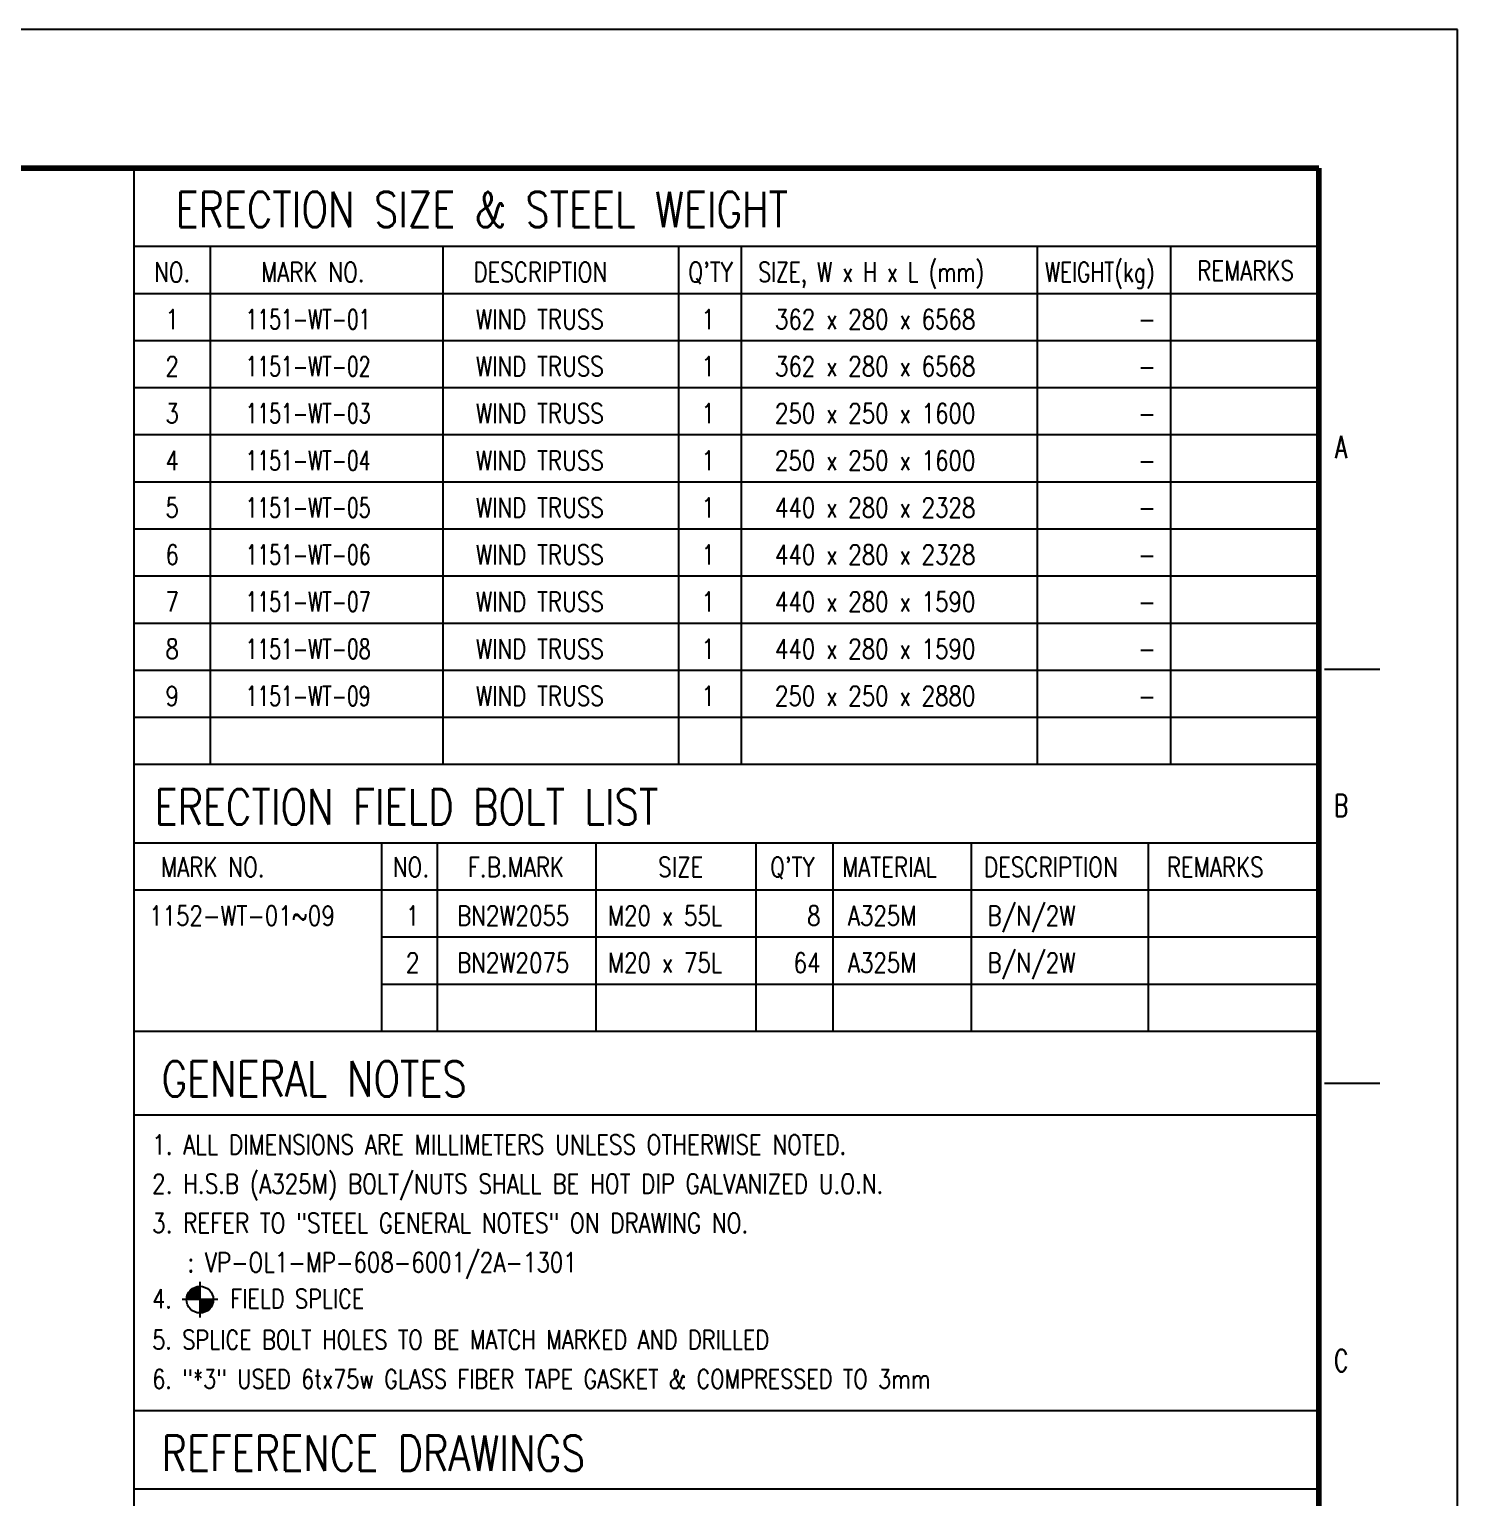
# Model space of a CAD drawing. Header units: millimetres. Extents: x 0 to 134087, y -49114 to 20834.
# Drawn here: x 54366 to 60737, y 14272 to 20820 of the extents above; entities that cross this region are included whole.
import ezdxf
from ezdxf.enums import TextEntityAlignment as Align

# ---------------------------------------------------------------- set-up
doc = ezdxf.new("R2010")
doc.units = ezdxf.units.MM
doc.header["$LTSCALE"] = 35
for name, color, linetype in [('CON-C', 4, 'Continuous'), ('CON-G', 3, 'Continuous'), ('CON-W', 7, 'Continuous'), ('CON-Y', 2, 'Continuous'), ('TXT-C', 4, 'Continuous'), ('TXT-G', 3, 'Continuous'), ('TXT-Y', 2, 'Continuous')]:
    doc.layers.add(name, color=color, linetype=linetype)
doc.styles.add('ROMANS', font='ROMANS.shx', dxfattribs={"width": 0.8})
doc.styles.add('SIMPLEX', font='simplex.shx', dxfattribs={"width": 0.8})

# ---------------------------------------------------------------- blocks, each defined once
blk = doc.blocks.new('A$C35816DBB')
at = {"layer": 'CON-G'}
h = blk.add_hatch(color=256, dxfattribs=at)
edge = h.paths.add_edge_path()
edge.add_arc((0, 0), 1.75, 90, 180)
edge.add_line((-1.75, 0), (0, 0))
edge.add_line((0, 0), (0, 1.75))
h = blk.add_hatch(color=256, dxfattribs=at)
edge = h.paths.add_edge_path()
edge.add_line((0, 0), (0, -1.75))
edge.add_arc((0, 0), 1.75, 270, 360)
edge.add_line((1.75, 0), (0, 0))
at = {"layer": 'CON-W'}
for p, q in [((0, 2.33), (0, -2.33)), ((2.33, 0), (-2.33, 0))]:
    blk.add_line(p, q, dxfattribs=at)
blk.add_circle((0, 0), 1.75, dxfattribs=at)
at = {"layer": 'CON-Y', "style": 'SIMPLEX', "width": 0.8}
blk.add_attdef('F.S.', (3.19, 1), '', height=2.5, dxfattribs=at)

msp = doc.modelspace()

# ---------------------------------------------------------------- linework, layer by layer
at = {"color": 7}
for p, q in [((60736.8841, 20819.8781), (31301.8841, 20819.8781)), ((60736.8841, 0), (60736.8841, 20819.8781)), ((60142.7377, 17966.7378), (60390.2987, 17966.7378)), ((60142.7377, 16121.1281), (60390.2987, 16121.1281))]:
    msp.add_line(p, q, dxfattribs=at)
at = {"color": 7, "const_width": 24.7561}
for points in [[(60117.9816, 20200.9756), (32279.7499, 20200.9756)], [(60117.9816, 606.5244), (60117.9816, 20200.9756)]]:
    msp.add_lwpolyline(points, dxfattribs=at)
at = {"layer": 'CON-C'}
for p, q in [((54834.2252, 8011.0699), (54834.2252, 20200.9756)), ((60117.9816, 19850.9756), (54834.2252, 19850.9756)), ((60117.9816, 19640.9756), (54834.2252, 19640.9756)), ((59450.9423, 17540.9756), (54834.2252, 17540.9756)), ((60117.9816, 17190.9756), (54834.2252, 17190.9756)), ((60117.9816, 16980.9756), (54834.2252, 16980.9756)), ((60117.9816, 16350.9756), (54834.2252, 16350.9756)), ((60117.9816, 16350.9756), (54834.2252, 16350.9756)), ((60117.9816, 15977.6423), (54834.2252, 15977.6423)), ((60117.9816, 14659.2049), (54834.2252, 14659.2049)), ((60117.9816, 14309.2049), (54834.2252, 14309.2049))]:
    msp.add_line(p, q, dxfattribs=at)
at = {"layer": 'CON-W'}
for p, q in [((55172.5585, 19850.9756), (55172.5585, 17540.9756)), ((56210.8918, 19850.9756), (56210.8918, 17540.9756)), ((57260.8918, 19850.9756), (57260.8918, 17540.9756)), ((57540.8918, 19850.9756), (57540.8918, 17540.9756)), ((58861.8337, 19850.9756), (58861.8337, 17540.9756)), ((59456.8337, 19850.9756), (59456.8337, 17540.9756)), ((60117.9816, 19430.9756), (54834.2252, 19430.9756)), ((60117.9816, 19220.9756), (54834.2252, 19220.9756)), ((60117.9816, 19010.9756), (54834.2252, 19010.9756)), ((60117.9816, 18800.9756), (54834.2252, 18800.9756)), ((60117.9816, 18590.9756), (54834.2252, 18590.9756)), ((60117.9816, 18380.9756), (54834.2252, 18380.9756)), ((60117.9816, 18170.9756), (54834.2252, 18170.9756)), ((60117.9816, 17960.9756), (54834.2252, 17960.9756)), ((60117.9816, 17750.9756), (54834.2252, 17750.9756)), ((60117.9816, 17540.9756), (54834.2252, 17540.9756)), ((60117.9816, 17540.9756), (54834.2252, 17540.9756)), ((55937.1731, 17190.9756), (55937.1731, 16350.9756)), ((56184.3606, 17190.9756), (56184.3606, 16350.9756)), ((56892.8202, 17190.9756), (56892.8202, 16350.9756)), ((57606.8202, 17190.9756), (57606.8202, 16350.9756)), ((57949.8202, 17190.9756), (57949.8202, 16350.9756)), ((58566.2499, 17190.9756), (58566.2499, 16350.9756)), ((59356.3268, 17190.9756), (59356.3268, 16350.9756)), ((60117.9816, 16770.9756), (55937.1731, 16770.9756)), ((60117.9816, 16560.9756), (55937.1731, 16560.9756))]:
    msp.add_line(p, q, dxfattribs=at)

# ---------------------------------------------------------------- block references
at = {"layer": 'CON-W', "xscale": 33.99999999999419, "yscale": 33.99999999999419, "zscale": 33.99999999999419}
msp.add_blockref('A$C35816DBB', (55126.9987, 15155.0433), dxfattribs=at)

# ---------------------------------------------------------------- texts
at = {"color": 7, "style": 'ROMANS', "width": 0.7}
for s, p in [('A', (60217.006, 18956.9817)), ('B', (60217.006, 17358.9329)), ('C', (60217.006, 14883.3232))]:
    msp.add_text(s, height=99.0244, dxfattribs=at).set_placement(p, align=Align.MIDDLE)
at = {"layer": 'CON-C', "style": 'SIMPLEX', "width": 0.8}
for s, p in [('GENERAL NOTES', (54955.9566, 16060.4399)), ('REFERENCE DRAWINGS', (54955.6313, 14392.0026))]:
    msp.add_text(s, height=157.5, dxfattribs=at).set_placement(p)
at = {"layer": 'TXT-C', "style": 'SIMPLEX', "width": 0.8}
for s, p in [('ERECTION SIZE & STEEL WEIGHT', (55018.0818, 19938.4756)), ('ERECTION FIELD BOLT LIST', (54924.7485, 17273.7733))]:
    msp.add_text(s, height=157.5, dxfattribs=at).set_placement(p)
at = {"layer": 'TXT-G', "style": 'SIMPLEX', "width": 0.8}
for s, p in [('NO.', (55003.0962, 19693.4756)), ("Q'TY", (57404.2252, 19693.4756)), ('REMARKS', (59790.8145, 19700.2004)), ('REMARKS', (59655.3077, 17040.2004))]:
    msp.add_text(s, height=87.5, dxfattribs=at).set_placement(p, align=Align.CENTER)
at = {"layer": 'TXT-G', "style": 'SIMPLEX'}
for s, width, p in [('MARK NO.', 0.8, (55399.3579, 19693.4756)), ('DESCRIPTION', 0.8, (56346.6815, 19693.4756)), ('SIZE, W x H x L (mm)', 0.75, (57617.823, 19693.4756)), ('WEIGHT(kg)', 0.75, (58895.959, 19693.4756)), ('MARK NO.', 0.8, (54953.096, 17040.2004)), ('NO.', 0.8, (55986.9622, 17040.2004)), ('F.B.MARK', 0.8, (56321.8993, 17040.2004)), ('SIZE', 0.8, (57170.9828, 17040.2004)), ("Q'TY", 0.8, (57669.994, 17040.2004)), ('MATERIAL', 0.8, (57991.1536, 17040.2004)), ('DESCRIPTION', 0.8, (58623.9259, 17040.2004))]:
    msp.add_text(s, height=87.5, dxfattribs=dict(at, width=width)).set_placement(p)
at = {"layer": 'TXT-Y', "style": 'SIMPLEX', "width": 0.8}
for s, p in [('1', (55003.0962, 19483.4756)), ('2', (55003.0962, 19273.4756)), ('3', (55003.0962, 19063.4756)), ('4', (55003.0962, 18853.4756)), ('5', (55003.0962, 18643.4756)), ('6', (55003.0962, 18433.4756)), ('7', (55003.0962, 18223.4756)), ('8', (55003.0962, 18013.4756)), ('9', (55003.0962, 17803.4756))]:
    msp.add_text(s, height=87.5, dxfattribs=at).set_placement(p, align=Align.CENTER)
at = {"layer": 'TXT-Y', "style": 'SIMPLEX'}
for s, height, width, p in [('1151-WT-01', 87.5, 0.7, (55331.2252, 19483.4756)), ('WIND TRUSS', 87.5, 0.8, (56357.8918, 19483.4756)), (' 362 x 280 x 6568', 87.5, 0.8, (57643.8337, 19483.4756)), ('1151-WT-02', 87.5, 0.7, (55331.2252, 19273.4756)), ('WIND TRUSS', 87.5, 0.8, (56357.8918, 19273.4756)), (' 362 x 280 x 6568', 87.5, 0.8, (57643.8337, 19273.4756)), ('1151-WT-03', 87.5, 0.7, (55331.2252, 19063.4756)), ('WIND TRUSS', 87.5, 0.8, (56357.8918, 19063.4756)), (' 250 x 250 x 1600', 87.5, 0.8, (57643.8337, 19063.4756)), ('1151-WT-04', 87.5, 0.7, (55331.2252, 18853.4756)), ('WIND TRUSS', 87.5, 0.8, (56357.8918, 18853.4756)), (' 250 x 250 x 1600', 87.5, 0.8, (57643.8337, 18853.4756)), ('1151-WT-05', 87.5, 0.7, (55331.2252, 18643.4756)), ('WIND TRUSS', 87.5, 0.8, (56357.8918, 18643.4756)), (' 440 x 280 x 2328', 87.5, 0.8, (57643.8337, 18643.4756)), ('1151-WT-06', 87.5, 0.7, (55331.2252, 18433.4756)), ('WIND TRUSS', 87.5, 0.8, (56357.8918, 18433.4756)), (' 440 x 280 x 2328', 87.5, 0.8, (57643.8337, 18433.4756)), ('1151-WT-07', 87.5, 0.7, (55331.2252, 18223.4756)), ('WIND TRUSS', 87.5, 0.8, (56357.8918, 18223.4756)), (' 440 x 280 x 1590', 87.5, 0.8, (57643.8337, 18223.4756)), ('1151-WT-08', 87.5, 0.7, (55331.2252, 18013.4756)), ('WIND TRUSS', 87.5, 0.8, (56357.8918, 18013.4756)), (' 440 x 280 x 1590', 87.5, 0.8, (57643.8337, 18013.4756)), ('1151-WT-09', 87.5, 0.7, (55331.2252, 17803.4756)), ('WIND TRUSS', 87.5, 0.8, (56357.8918, 17803.4756)), (' 250 x 250 x 2880', 87.5, 0.8, (57643.8337, 17803.4756)), ('1152-WT-01~09', 87.5, 0.8, (54900.3982, 16823.4756)), ('1', 87.5, 0.8, (56045.7724, 16823.4756)), ('BN2W2055', 87.5, 0.8, (56273.6708, 16823.4756)), ('M20 x 55L', 87.5, 0.8, (56946.7296, 16823.4756)), ('A325M', 87.5, 0.8, (58016.8818, 16823.4756)), ('B/N/2W', 87.5, 0.8, (58639.159, 16823.4756)), ('2', 87.5, 0.8, (56045.7724, 16613.4756)), ('BN2W2075', 87.5, 0.8, (56273.6708, 16613.4756)), ('M20 x 75L', 87.5, 0.8, (56946.7296, 16613.4756)), ('A325M', 87.5, 0.8, (58016.8818, 16613.4756)), ('B/N/2W', 87.5, 0.8, (58639.159, 16613.4756)), ('1. ALL DIMENSIONS ARE MILLIMETERS UNLESS OTHERWISE NOTED.', 87.5, 0.8, (54914.1466, 15802.6423)), ('2. H.S.B (A325M) BOLT/NUTS SHALL BE HOT DIP GALVANIZED U.O.N.', 87.5, 0.8, (54914.1466, 15627.6423)), ('3. REFER TO "STEEL GENERAL NOTES" ON DRAWING NO. ', 87.5, 0.8, (54914.1466, 15452.6423)), ('   : VP-OL1-MP-608-6001/2A-1301', 87.5, 0.8, (54914.1466, 15277.6423)), ('4.     FIELD SPLICE', 85, 0.8, (54914.1466, 15116.5012)), ('5. SPLICE BOLT HOLES TO BE MATCH MARKED AND DRILLED', 85, 0.8, (54914.1466, 14933.5741)), ('6. "*3" USED 6tx75w GLASS FIBER TAPE GASKET & COMPRESSED TO 3mm', 85, 0.8, (54914.1466, 14758.4843))]:
    msp.add_text(s, height=height, dxfattribs=dict(at, width=width)).set_placement(p)
at = {"layer": 'TXT-Y', "style": 'SIMPLEX', "width": 0.8}
for s, p in [('1', (57424.2252, 19483.4756)), ('-', (59390.1696, 19483.4756)), ('1', (57424.2252, 19273.4756)), ('-', (59390.1696, 19273.4756)), ('1', (57424.2252, 19063.4756)), ('-', (59390.1696, 19063.4756)), ('1', (57424.2252, 18853.4756)), ('-', (59390.1696, 18853.4756)), ('1', (57424.2252, 18643.4756)), ('-', (59390.1696, 18643.4756)), ('1', (57424.2252, 18433.4756)), ('-', (59390.1696, 18433.4756)), ('1', (57424.2252, 18223.4756)), ('-', (59390.1696, 18223.4756)), ('1', (57424.2252, 18013.4756)), ('-', (59390.1696, 18013.4756)), ('1', (57424.2252, 17803.4756)), ('-', (59390.1696, 17803.4756)), ('8', (57894.8344, 16823.4756)), ('64', (57894.8344, 16613.4756))]:
    msp.add_text(s, height=87.5, dxfattribs=at).set_placement(p, align=Align.RIGHT)

doc.saveas('drawing.dxf')
